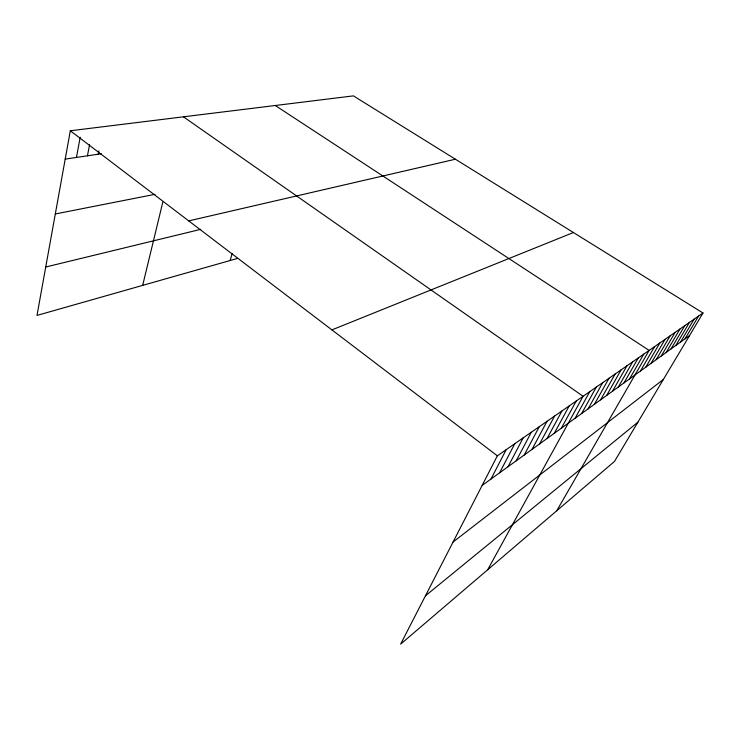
<?xml version="1.0" encoding="UTF-8"?>
<svg xmlns="http://www.w3.org/2000/svg" width="740" height="740" viewBox="0 0 740 740"><rect width="100%" height="100%" fill="white"/><g stroke="black" fill="none" stroke-linecap="round" stroke-linejoin="round"><path stroke-width="1.11" d="M703 313.002L497.354 455.812L400.636 644.124L614.505 461.418L703 313.002L353.406 95.876L70.319 130.767L37 315.416L237.559 258.408M76.433 157.444L80.207 137.233M87.44 155.807L89.586 144.689M98.226 154.207L98.883 150.904M142.663 285.381L162.781 202.251M230.131 260.526L232.194 253.45M490.99 479.03L506.188 449.68M499.62 472.795L514.79 443.704M508.029 466.727L523.162 437.886M516.224 460.798L531.329 432.216M524.216 455.026L539.284 426.693M532.014 449.393L547.036 421.3M539.617 443.898L554.602 416.056M547.045 438.533L561.984 410.922M554.288 433.298L569.19 405.927M561.364 428.183L576.22 401.043M487.669 569.772L583.083 396.279L183.455 116.828M575.035 418.304L589.78 391.617M581.64 413.531L596.329 387.075M588.096 408.868L602.73 382.626M594.405 404.299L608.992 378.288M600.584 399.841L615.107 374.033M606.624 395.475L621.091 369.88M612.535 391.201L626.937 365.819M618.316 387.02L632.672 361.841M623.987 382.932L638.269 357.947M629.537 378.926L643.754 354.136M556.767 510.739L649.128 350.409L275.28 105.506M640.452 371.036L654.548 346.644M645.817 367.151L659.849 342.962M651.071 363.358L665.047 339.355M656.223 359.631L670.135 335.821M661.273 355.986L675.111 332.362M666.222 352.407L679.995 328.976M671.069 348.901L684.778 325.646M675.824 345.469L689.467 322.39M680.495 342.102L694.074 319.199M685.064 338.791L698.579 316.072M425.454 595.802L637.917 422.161M453.074 542.013L663.391 379.426M482.138 485.431L689.551 335.553M331.918 329.892L573.426 232.526M45.732 267.011L200.827 229.326M188.719 220.89L455.405 159.22M55.306 213.971L155.076 194.315M65.203 159.119L101.389 153.735M70.319 130.767L497.354 455.812"/></g></svg>
